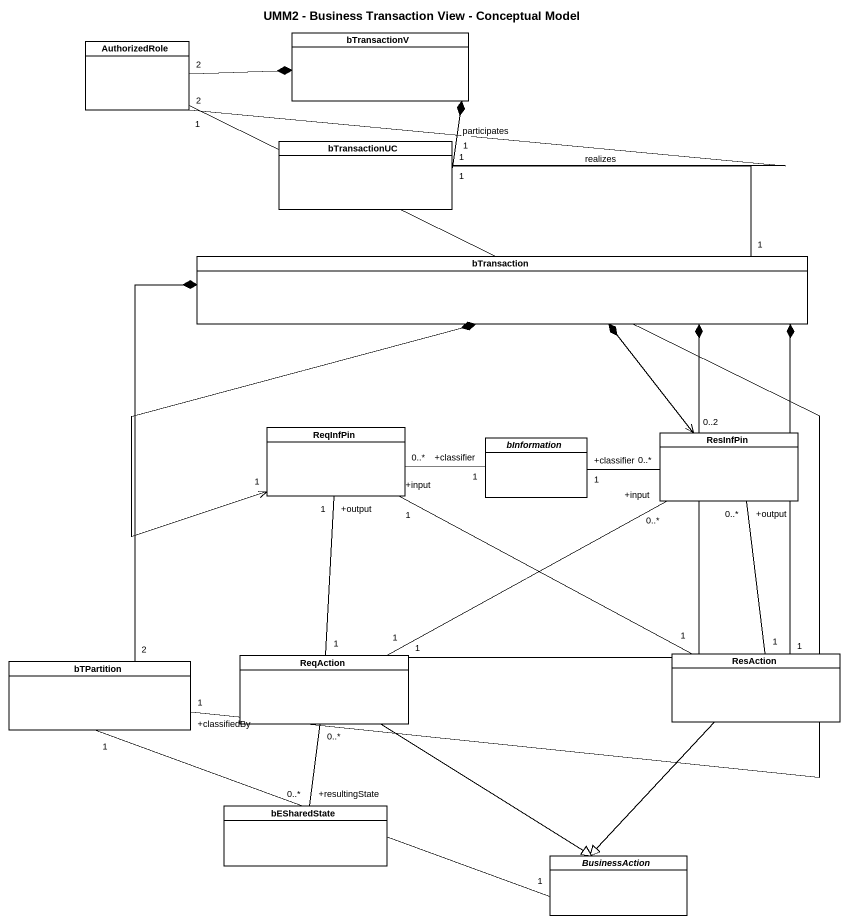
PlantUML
@startuml
title UMM2 - Business Transaction View - Conceptual Model
hide circle
hide empty members
class AuthorizedRole
class bTransactionV
class bTransactionUC
class bTransaction
class ReqInfPin
abstract class bInformation
class ResInfPin
class bTPartition
class ReqAction
class ResAction
class bESharedState
abstract class BusinessAction
AuthorizedRole "2" -right-* bTransactionV
AuthorizedRole "2" -right- "1" bTransactionUC : participates
bTransactionV *-- "1" bTransactionUC
bTransactionUC "1" -- "1" bTransaction : realizes
ReqInfPin "1" <-up-* bTransaction
ReqInfPin "+input\n1" -right- "1" ResAction
bInformation "+classifier\n1" -left- "0..*" ReqInfPin
bInformation "+classifier\n1" -right- "0..*" ResInfPin
ResInfPin "0..2" <-up-* bTransaction
bTPartition "+classifiedBy\n1" -up- "1" AuthorizedRole
bTPartition "2" -up-* bTransaction
bTPartition "1" -right- "1" BusinessAction
ReqAction "1" -up-* bTransaction
ReqAction "1" -up- "+output\n1" ReqInfPin
ReqAction "1" -right- "+input\n0..*" ResInfPin
ReqAction "0..*" -- "+resultingState\n0..*" bESharedState
ReqAction --|> BusinessAction
ResAction "1" -up-* bTransaction
ResAction "1" -up- "+output\n0..*" ResInfPin
ResAction --|> BusinessAction
@enduml
